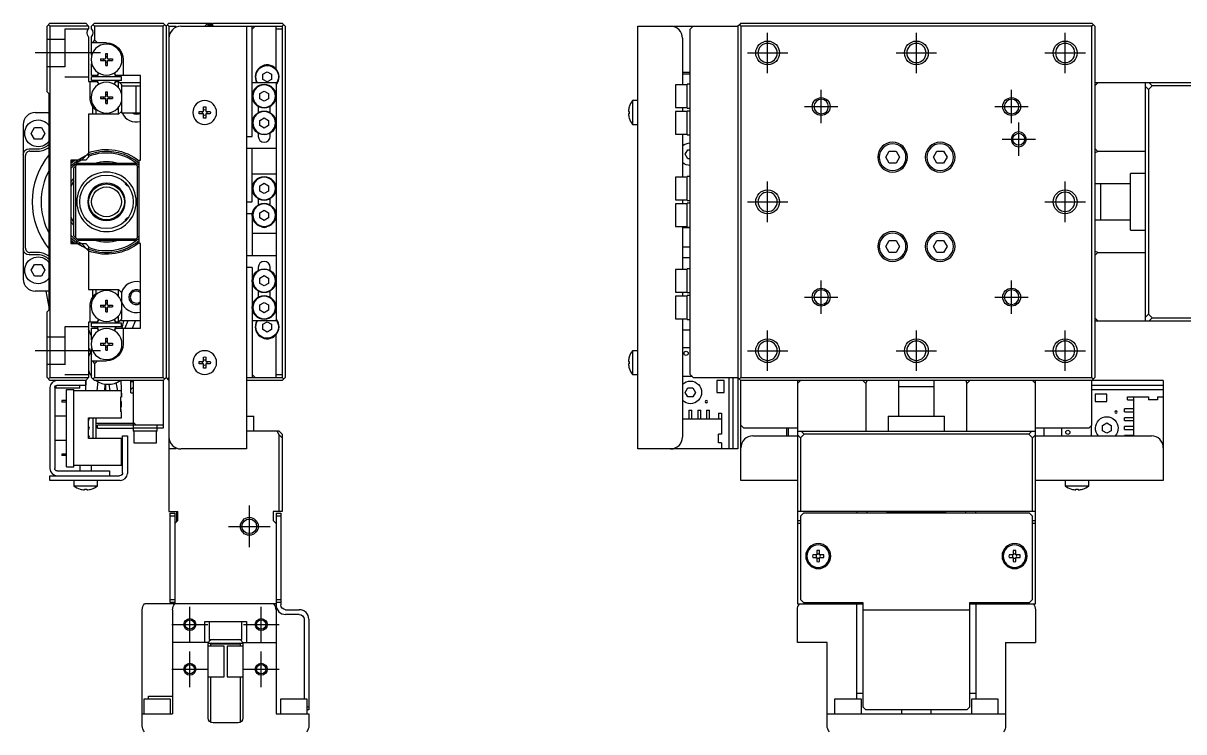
# Model space of a CAD drawing. Extents: x 0 to 740, y -8 to 429.
# Drawn here: x 0 to 195, y 210.6 to 329.6 of the extents above; entities that cross this region are included whole.
import ezdxf

# ---------------------------------------------------------------- set-up
doc = ezdxf.new("R2010")
doc.units = 0
doc.header["$LTSCALE"] = 0.5
doc.linetypes.add('CENTER', pattern=[50.8, 31.75, -6.35, 6.35, -6.35])
doc.linetypes.add('DASHED', pattern=[19.05, 12.7, -6.35])
for name, color, linetype in [('MSM_CENTER', 1, 'CENTER'), ('MSM_CONTINUOUS', 7, 'CONTINUOUS'), ('MSM_DASHED', 4, 'DASHED'), ('MSM_NARROW', 5, 'CONTINUOUS')]:
    doc.layers.add(name, color=color, linetype=linetype)

msp = doc.modelspace()

# ---------------------------------------------------------------- linework, layer by layer
at = {"layer": 'MSM_CENTER'}
for p, q in [((125.11, 321.21), (125.11, 328.01)), ((150.11, 321.21), (150.11, 328.01)), ((175.11, 321.21), (175.11, 328.01)), ((13, 324.61), (2, 324.61)), ((121.71, 324.61), (128.51, 324.61)), ((146.71, 324.61), (153.51, 324.61)), ((171.71, 324.61), (178.51, 324.61)), ((134.11, 312.81), (134.11, 318.41)), ((166.11, 312.81), (166.11, 318.41)), ((131.31, 315.61), (136.91, 315.61)), ((163.31, 315.61), (168.91, 315.61)), ((167.31, 307.31), (167.31, 312.91)), ((164.51, 310.11), (170.11, 310.11)), ((125.11, 296.21), (125.11, 303.01)), ((175.11, 296.21), (175.11, 303.01)), ((121.71, 299.61), (128.51, 299.61)), ((171.71, 299.61), (178.51, 299.61)), ((134.11, 280.81), (134.11, 286.41)), ((166.11, 280.81), (166.11, 286.41)), ((131.31, 283.61), (136.91, 283.61)), ((163.31, 283.61), (168.91, 283.61)), ((125.11, 271.21), (125.11, 278.01)), ((150.11, 271.21), (150.11, 278.01)), ((175.11, 271.21), (175.11, 278.01)), ((13, 274.61), (2, 274.61)), ((121.71, 274.61), (128.51, 274.61)), ((146.71, 274.61), (153.51, 274.61)), ((171.71, 274.61), (178.51, 274.61)), ((38, 248.61), (38, 241.61)), ((34.5, 245.11), (41.5, 245.11)), ((28, 225.61), (28, 231.61)), ((40, 225.61), (40, 231.61)), ((25, 228.61), (31, 228.61)), ((37, 228.61), (43, 228.61)), ((28, 218.11), (28, 224.11)), ((40, 218.11), (40, 224.11)), ((25, 221.11), (31, 221.11)), ((37, 221.11), (43, 221.11))]:
    msp.add_line(p, q, dxfattribs=at)
at = {"layer": 'MSM_CONTINUOUS'}
for p, q in [((4, 329.11), (4.5, 329.61)), ((4, 318.11), (4, 329.11)), ((4.5, 329.11), (4.25, 329.36)), ((4.5, 329.61), (10.5, 329.61)), ((4.5, 329.11), (4.5, 270.11)), ((11, 329.11), (4.5, 329.11)), ((10.5, 329.61), (11, 329.11)), ((11, 329.11), (11, 328.67)), ((11.5, 329.11), (12, 329.61)), ((11.5, 328.67), (11.5, 329.11)), ((12, 329.11), (11.75, 329.36)), ((12, 329.61), (23.5, 329.61)), ((23.5, 329.11), (12, 329.11)), ((12, 329.11), (12, 326.81)), ((23.5, 329.61), (24, 329.11)), ((23.75, 329.36), (23.5, 329.11)), ((23.5, 270.11), (23.5, 329.11)), ((24.5, 329.61), (24, 329.11)), ((24, 329.11), (24, 270.11)), ((24.5, 329.11), (24.25, 329.36)), ((24.5, 329.61), (31.7, 329.61)), ((24.5, 329.11), (25.7, 329.11)), ((24.5, 329.11), (24.5, 247.61)), ((26.5, 329.11), (43.5, 329.11)), ((31, 329.61), (30.5, 329.11)), ((31, 329.61), (31, 329.11)), ((31.23, 329.61), (31.23, 329.11)), ((31.4, 329.21), (31.4, 329.11)), ((32, 329.61), (31.5, 329.11)), ((31.7, 329.61), (31.8, 329.51)), ((31.7, 329.51), (31.9, 329.51)), ((32, 329.11), (31.75, 329.36)), ((32, 329.61), (43.5, 329.61)), ((37.5, 329.11), (37.5, 258.11)), ((38.5, 328.61), (39, 329.11)), ((38.5, 310.61), (38.5, 329.11)), ((42.5, 321.93), (42.5, 329.11)), ((43.5, 328.61), (42.5, 328.61)), ((43.5, 329.61), (44, 329.11)), ((43.75, 329.36), (43.5, 329.11)), ((43.5, 329.11), (43.5, 270.11)), ((44, 329.11), (44, 270.11)), ((103.31, 258.11), (103.31, 329.11)), ((103.31, 329.11), (120.11, 329.11)), ((112.61, 329.11), (112.11, 328.61)), ((112.11, 270.61), (112.11, 328.61)), ((120.36, 329.36), (120.11, 329.11)), ((120.11, 329.11), (120.11, 258.11)), ((120.61, 329.61), (120.36, 329.36)), ((120.61, 329.11), (120.36, 329.36)), ((120.61, 329.61), (179.61, 329.61)), ((179.61, 329.11), (120.61, 329.11)), ((120.61, 329.11), (120.61, 270.11)), ((180.11, 329.11), (179.61, 329.61)), ((179.86, 329.36), (179.61, 329.11)), ((179.61, 270.11), (179.61, 329.11)), ((180.11, 329.11), (180.11, 270.11)), ((11, 327.35), (11, 319.81)), ((11.5, 324.22), (11.5, 327.35)), ((14, 326.31), (11.5, 326.31)), ((12, 326.81), (11.65, 326.31)), ((12.5, 326.31), (12, 326.81)), ((110.81, 327.11), (110.81, 319.26)), ((13.86, 324.51), (14.15, 324.51)), ((13.86, 323.71), (13.86, 324.51)), ((14.15, 323.98), (13.86, 323.98)), ((14.15, 323.71), (14.15, 324.51)), ((11.5, 320.81), (11.5, 322.79)), ((13, 323.65), (13.8, 323.65)), ((13, 323.65), (13, 323.36)), ((13, 323.36), (13.8, 323.36)), ((13.53, 323.36), (13.53, 323.65)), ((13.86, 322.51), (13.86, 323.3)), ((13.86, 323.04), (14.15, 323.04)), ((13.86, 322.51), (14.15, 322.51)), ((14.15, 322.51), (14.15, 323.3)), ((14.21, 323.65), (15, 323.65)), ((14.21, 323.36), (15, 323.36)), ((14.47, 323.36), (14.47, 323.65)), ((15, 323.65), (15, 323.36)), ((16.8, 323.51), (16.8, 320.81)), ((12.45, 320.81), (11.5, 320.81)), ((11.5, 320.01), (11.5, 320.61)), ((16.5, 320.61), (11.5, 320.61)), ((16.5, 320.01), (11.5, 320.01)), ((12.62, 321.1), (12.45, 320.81)), ((15.55, 320.81), (15.38, 321.1)), ((19.7, 320.81), (15.55, 320.81)), ((16.5, 320.01), (16.5, 320.61)), ((19.7, 306.61), (19.7, 320.81)), ((40.25, 321.04), (41, 321.47)), ((40.25, 320.17), (40.25, 321.04)), ((41, 319.74), (40.25, 320.17)), ((41, 321.47), (41.75, 321.04)), ((41.75, 320.17), (41, 319.74)), ((41.75, 321.04), (41.75, 320.17)), ((110.81, 321.41), (112.11, 321.41)), ((110.81, 321.11), (112.11, 321.11)), ((4.35, 317.76), (4, 318.11)), ((11, 319.81), (12.45, 319.81)), ((11.23, 317.15), (11.23, 319.81)), ((12.58, 319.58), (12.45, 319.81)), ((12.58, 319.61), (12.57, 319.61)), ((13.86, 318.11), (14.15, 318.11)), ((13.86, 317.31), (13.86, 318.11)), ((14.15, 317.31), (14.15, 318.11)), ((15.55, 319.81), (15.42, 319.58)), ((15.43, 319.61), (15.42, 319.61)), ((15.55, 319.81), (16, 319.81)), ((16, 318.77), (16, 319.81)), ((16, 319.81), (16.5, 319.31)), ((19.7, 319.61), (16.2, 319.61)), ((16.5, 319.31), (16.5, 317.82)), ((19.7, 319.06), (16.5, 319.06)), ((19, 314.56), (19, 319.06)), ((42.5, 319.61), (38.5, 319.61)), ((39.75, 317.79), (40.5, 318.22)), ((40.5, 318.22), (41.25, 317.79)), ((42.5, 319.61), (42.5, 279.61)), ((109.61, 319.26), (109.61, 315.46)), ((111.61, 319.26), (109.61, 319.26)), ((111.61, 315.36), (111.61, 319.36)), ((112.11, 319.36), (111.61, 319.36)), ((180.11, 319.11), (180.61, 319.61)), ((217.61, 319.61), (180.11, 319.61)), ((188.61, 279.61), (188.61, 319.61)), ((189.11, 318.5), (188.61, 319)), ((189.73, 319.11), (189.11, 318.5)), ((189.11, 318.5), (189.11, 280.72)), ((189.23, 319.61), (189.73, 319.11)), ((202.11, 319.11), (189.73, 319.11)), ((4.35, 281.46), (4.35, 317.76)), ((13, 317.25), (13.8, 317.25)), ((13, 317.25), (13, 316.96)), ((13, 316.96), (13.8, 316.96)), ((13.53, 316.96), (13.53, 317.25)), ((14.15, 317.58), (13.86, 317.58)), ((13.86, 316.11), (13.86, 316.9)), ((13.86, 316.64), (14.15, 316.64)), ((13.86, 316.11), (14.15, 316.11)), ((14.15, 316.11), (14.15, 316.9)), ((14.21, 317.25), (15, 317.25)), ((14.21, 316.96), (15, 316.96)), ((14.47, 316.96), (14.47, 317.25)), ((15, 317.25), (15, 316.96)), ((16.5, 316.39), (16.5, 314.56)), ((39.75, 316.92), (39.75, 317.79)), ((40.5, 316.49), (39.75, 316.92)), ((41.25, 316.92), (40.5, 316.49)), ((41.25, 317.79), (41.25, 316.92)), ((102.42, 316.61), (102.42, 312.61)), ((103.31, 316.61), (102.42, 316.61)), ((2, 314.61), (4.35, 314.61)), ((16, 314.31), (11, 314.31)), ((11, 314.31), (11, 307.11)), ((11.7, 314.31), (11.7, 315.59)), ((12.2, 315.03), (12.2, 314.31)), ((16, 314.31), (16, 315.45)), ((16.5, 314.81), (16, 314.31)), ((16.5, 314.56), (19.7, 314.56)), ((29.57, 314.81), (30.3, 314.81)), ((30.3, 314.41), (29.57, 314.41)), ((30.3, 314.81), (30.3, 315.54)), ((30.3, 313.68), (30.3, 314.41)), ((30.7, 315.54), (30.7, 314.81)), ((30.7, 314.81), (31.43, 314.81)), ((31.43, 314.41), (30.7, 314.41)), ((30.7, 314.41), (30.7, 313.68)), ((39.5, 315.63), (39.5, 314.59)), ((41.5, 314.59), (41.5, 315.63)), ((101.73, 314.81), (101.86, 314.81)), ((101.86, 314.41), (101.73, 314.41)), ((101.86, 315.56), (101.86, 315.54)), ((101.86, 314.81), (101.86, 314.41)), ((109.61, 315.46), (111.61, 315.46)), ((109.61, 314.76), (109.61, 310.96)), ((111.61, 314.76), (109.61, 314.76)), ((110.81, 315.46), (110.81, 314.76)), ((111.61, 315.36), (112.11, 315.36)), ((111.61, 310.86), (111.61, 314.86)), ((112.11, 314.86), (111.61, 314.86)), ((0, 312.61), (0, 286.61)), ((1.35, 311.11), (1.92, 312.11)), ((1.92, 312.11), (3.08, 312.11)), ((3.08, 312.11), (3.65, 311.11)), ((39.75, 313.29), (40.5, 313.72)), ((39.75, 312.42), (39.75, 313.29)), ((40.5, 311.99), (39.75, 312.42)), ((40.5, 313.72), (41.25, 313.29)), ((41.25, 312.42), (40.5, 311.99)), ((41.25, 313.29), (41.25, 312.42)), ((101.86, 313.68), (101.86, 313.66)), ((102.42, 312.61), (103.31, 312.61)), ((1.92, 310.11), (1.35, 311.11)), ((3.65, 311.11), (3.08, 310.11)), ((37.5, 310.61), (38.5, 310.61)), ((39.5, 311.13), (39.5, 310.61)), ((41.5, 310.61), (41.5, 311.13)), ((109.61, 310.96), (111.61, 310.96)), ((110.81, 310.96), (110.81, 303.76)), ((111.61, 310.86), (112.11, 310.86)), ((1, 308.51), (2.5, 308.51)), ((3.08, 310.11), (1.92, 310.11)), ((37.5, 308.61), (42.5, 308.61)), ((38.5, 299.61), (38.5, 308.61)), ((111.25, 307.61), (111.68, 308.36)), ((111.68, 308.36), (112.11, 308.36)), ((180.61, 308.09), (180.11, 308.59)), ((0.38, 291.83), (0.38, 307.38)), ((1.13, 308.13), (2.5, 308.13)), ((10.5, 306.61), (8, 306.61)), ((8, 306.61), (8, 292.61)), ((9.79, 306.61), (11, 307.81)), ((11, 307.11), (10.5, 306.61)), ((19.5, 292.61), (19.5, 306.61)), ((19.5, 306.61), (19.7, 306.61)), ((111.68, 306.86), (111.25, 307.61)), ((112.11, 306.86), (111.68, 306.86)), ((144.96, 307.11), (145.54, 308.11)), ((145.54, 306.11), (144.96, 307.11)), ((145.54, 308.11), (146.69, 308.11)), ((146.69, 308.11), (147.27, 307.11)), ((147.27, 307.11), (146.69, 306.11)), ((152.96, 307.11), (153.54, 308.11)), ((153.54, 306.11), (152.96, 307.11)), ((153.54, 308.11), (154.69, 308.11)), ((154.69, 308.11), (155.27, 307.11)), ((155.27, 307.11), (154.69, 306.11)), ((180.11, 307.91), (180.61, 308.09)), ((188.61, 308.09), (180.61, 308.09)), ((8.5, 305.31), (8.8, 305.61)), ((8.5, 293.91), (8.5, 305.31)), ((9, 305.81), (8.8, 305.61)), ((8.8, 305.61), (8.8, 293.61)), ((9, 305.81), (9.3, 306.11)), ((19, 305.81), (9, 305.81)), ((9.3, 306.11), (18.7, 306.11)), ((18.7, 306.11), (19, 305.81)), ((19.2, 305.61), (19, 305.81)), ((19.2, 293.61), (19.2, 305.61)), ((19.2, 305.61), (19.5, 305.31)), ((38.5, 304.31), (42.5, 304.31)), ((146.69, 306.11), (145.54, 306.11)), ((154.69, 306.11), (153.54, 306.11)), ((186.11, 294.86), (186.11, 304.36)), ((188.61, 304.36), (186.11, 304.36)), ((17.2, 302.58), (17.2, 302.77)), ((17.2, 302.58), (17.43, 302.36)), ((17.43, 302.53), (17.43, 302.36)), ((17.43, 302.36), (17.56, 302.36)), ((17.56, 302.36), (17.56, 302.36)), ((39.75, 302.29), (40.5, 302.72)), ((40.5, 302.72), (41.25, 302.29)), ((109.61, 303.76), (109.61, 299.96)), ((111.61, 303.76), (109.61, 303.76)), ((111.61, 299.86), (111.61, 303.86)), ((112.11, 303.86), (111.61, 303.86)), ((186.11, 302.61), (180.11, 302.61)), ((181.11, 296.61), (181.11, 302.61)), ((39.75, 301.42), (39.75, 302.29)), ((40.5, 300.99), (39.75, 301.42)), ((41.25, 301.42), (40.5, 300.99)), ((41.25, 302.29), (41.25, 301.42)), ((11.04, 298.55), (11.04, 298.54)), ((16.97, 298.54), (16.97, 298.54)), ((37.5, 299.61), (38.5, 299.61)), ((39.5, 300.13), (39.5, 299.09)), ((41.5, 299.09), (41.5, 300.13)), ((109.61, 299.96), (111.61, 299.96)), ((109.61, 299.26), (109.61, 295.46)), ((111.61, 299.26), (109.61, 299.26)), ((110.81, 299.96), (110.81, 299.26)), ((111.61, 299.86), (112.11, 299.86)), ((111.61, 295.36), (111.61, 299.36)), ((112.11, 299.36), (111.61, 299.36)), ((12.56, 296.81), (12.63, 296.81)), ((12.69, 296.74), (12.63, 296.81)), ((15.38, 296.81), (15.31, 296.74)), ((15.38, 296.81), (15.44, 296.81)), ((17.43, 296.86), (17.2, 296.63)), ((17.2, 296.44), (17.2, 296.63)), ((17.43, 296.86), (17.43, 296.69)), ((17.56, 296.86), (17.43, 296.86)), ((38.5, 297.61), (37.5, 297.61)), ((38.5, 297.61), (38.5, 290.61)), ((39.75, 297.79), (40.5, 298.22)), ((39.75, 296.92), (39.75, 297.79)), ((40.5, 296.49), (39.75, 296.92)), ((40.5, 298.22), (41.25, 297.79)), ((41.25, 296.92), (40.5, 296.49)), ((41.25, 297.79), (41.25, 296.92)), ((180.11, 296.61), (186.11, 296.61)), ((109.61, 295.46), (111.61, 295.46)), ((110.81, 295.46), (110.81, 288.26)), ((112.11, 295.27), (110.81, 295.27)), ((111.61, 295.36), (112.11, 295.36)), ((186.11, 294.86), (188.61, 294.86)), ((8, 292.61), (10.5, 292.61)), ((8.8, 293.61), (8.5, 293.91)), ((8.8, 293.61), (9, 293.41)), ((9, 293.41), (19, 293.41)), ((9.3, 293.11), (9, 293.41)), ((18.7, 293.11), (9.3, 293.11)), ((11, 291.4), (9.79, 292.61)), ((10.5, 292.61), (11, 292.11)), ((19, 293.41), (18.7, 293.11)), ((19, 293.41), (19.2, 293.61)), ((19.5, 293.91), (19.2, 293.61)), ((19.7, 292.61), (19.5, 292.61)), ((19.7, 278.41), (19.7, 292.61)), ((42.5, 294.31), (38.5, 294.31)), ((144.96, 292.11), (145.54, 293.11)), ((145.54, 293.11), (146.69, 293.11)), ((146.69, 293.11), (147.27, 292.11)), ((152.96, 292.11), (153.54, 293.11)), ((153.54, 293.11), (154.69, 293.11)), ((154.69, 293.11), (155.27, 292.11)), ((2.5, 290.71), (1, 290.71)), ((2.5, 291.09), (1.13, 291.09)), ((11, 292.11), (11, 284.91)), ((110.81, 292.07), (112.11, 292.07)), ((145.54, 291.11), (144.96, 292.11)), ((146.69, 291.11), (145.54, 291.11)), ((147.27, 292.11), (146.69, 291.11)), ((153.54, 291.11), (152.96, 292.11)), ((154.69, 291.11), (153.54, 291.11)), ((155.27, 292.11), (154.69, 291.11)), ((180.61, 291.12), (180.11, 291.3)), ((180.11, 290.62), (180.61, 291.12)), ((180.61, 291.12), (188.61, 291.12)), ((1.35, 288.11), (1.92, 289.11)), ((1.92, 289.11), (3.08, 289.11)), ((3.08, 289.11), (3.65, 288.11)), ((37.5, 290.61), (42.5, 290.61)), ((112.11, 290.19), (110.81, 290.19)), ((1.92, 287.11), (1.35, 288.11)), ((3.08, 287.11), (1.92, 287.11)), ((3.65, 288.11), (3.08, 287.11)), ((38.5, 288.61), (37.5, 288.61)), ((38.5, 288.61), (38.5, 270.11)), ((39.5, 288.61), (39.5, 288.09)), ((39.75, 286.79), (40.5, 287.22)), ((39.75, 285.92), (39.75, 286.79)), ((40.5, 287.22), (41.25, 286.79)), ((41.25, 286.79), (41.25, 285.92)), ((41.5, 288.09), (41.5, 288.61)), ((109.61, 288.26), (109.61, 284.46)), ((111.61, 288.26), (109.61, 288.26)), ((111.61, 284.36), (111.61, 288.36)), ((112.11, 288.36), (111.61, 288.36)), ((11, 284.91), (16, 284.91)), ((11.7, 283.62), (11.7, 284.91)), ((12.2, 284.91), (12.2, 284.19)), ((16, 283.77), (16, 284.91)), ((16, 284.91), (16.5, 284.41)), ((40.5, 285.49), (39.75, 285.92)), ((41.25, 285.92), (40.5, 285.49)), ((4.35, 284.61), (2, 284.61)), ((4.35, 281.92), (3.88, 284.61)), ((13.86, 283.11), (14.15, 283.11)), ((13.86, 282.31), (13.86, 283.11)), ((14.15, 282.31), (14.15, 283.11)), ((16.5, 284.41), (16.5, 282.82)), ((39.5, 284.63), (39.5, 283.59)), ((41.5, 283.59), (41.5, 284.63)), ((109.61, 284.46), (111.61, 284.46)), ((109.61, 283.76), (109.61, 279.96)), ((111.61, 283.76), (109.61, 283.76)), ((110.81, 284.46), (110.81, 283.76)), ((111.61, 284.36), (112.11, 284.36)), ((111.61, 279.86), (111.61, 283.86)), ((112.11, 283.86), (111.61, 283.86)), ((4, 281.11), (4.35, 281.46)), ((4, 270.11), (4, 281.11)), ((11.23, 279.41), (11.23, 282.06)), ((13, 282.25), (13.8, 282.25)), ((13, 282.25), (13, 281.96)), ((13, 281.96), (13.8, 281.96)), ((13.53, 281.96), (13.53, 282.25)), ((14.15, 282.58), (13.86, 282.58)), ((13.86, 281.11), (13.86, 281.9)), ((13.86, 281.64), (14.15, 281.64)), ((13.86, 281.11), (14.15, 281.11)), ((14.15, 281.11), (14.15, 281.9)), ((14.21, 282.25), (15, 282.25)), ((14.21, 281.96), (15, 281.96)), ((14.47, 281.96), (14.47, 282.25)), ((15, 282.25), (15, 281.96)), ((16.5, 281.39), (16.5, 279.91)), ((39.75, 282.29), (40.5, 282.72)), ((39.75, 281.42), (39.75, 282.29)), ((40.5, 280.99), (39.75, 281.42)), ((40.5, 282.72), (41.25, 282.29)), ((41.25, 281.42), (40.5, 280.99)), ((41.25, 282.29), (41.25, 281.42)), ((12.45, 279.41), (11, 279.41)), ((11, 279.41), (11, 270.11)), ((11.5, 278.61), (11.5, 279.21)), ((16.5, 279.21), (11.5, 279.21)), ((11.81, 279.21), (11.75, 279.41)), ((12.45, 279.41), (12.58, 279.63)), ((12.58, 279.61), (12.57, 279.61)), ((15.42, 279.63), (15.55, 279.41)), ((15.43, 279.61), (15.42, 279.61)), ((16, 279.41), (15.55, 279.41)), ((15.67, 279.41), (15.66, 279.21)), ((16, 279.41), (16, 280.45)), ((16.5, 279.91), (16, 279.41)), ((19.7, 279.61), (16.2, 279.61)), ((16.5, 278.61), (16.5, 279.21)), ((16.83, 279.61), (16.57, 278.41)), ((17.59, 279.61), (17.08, 278.41)), ((18.38, 278.41), (18.89, 279.61)), ((42.5, 279.61), (38.5, 279.61)), ((40.25, 279.04), (41, 279.47)), ((40.25, 278.17), (40.25, 279.04)), ((41, 279.47), (41.75, 279.04)), ((41.75, 279.04), (41.75, 278.17)), ((109.61, 279.96), (111.61, 279.96)), ((110.81, 279.96), (110.81, 260.11)), ((111.61, 279.86), (112.11, 279.86)), ((180.61, 279.61), (180.11, 280.11)), ((180.11, 279.61), (217.61, 279.61)), ((188.61, 280.22), (189.11, 280.72)), ((189.11, 280.72), (189.73, 280.11)), ((189.73, 280.11), (189.23, 279.61)), ((189.73, 280.11), (202.11, 280.11)), ((11.5, 277.05), (11, 278.22)), ((16.5, 278.61), (11.5, 278.61)), ((11.5, 278.41), (12.45, 278.41)), ((11.5, 276.42), (11.5, 278.41)), ((12.07, 278.41), (12.01, 278.61)), ((12.45, 278.41), (12.62, 278.11)), ((15.37, 278.09), (15.37, 278.1)), ((15.38, 278.11), (15.55, 278.41)), ((15.42, 278.21), (15.43, 278.21)), ((15.55, 278.41), (19.7, 278.41)), ((15.61, 278.61), (15.59, 278.41)), ((16.8, 278.41), (16.8, 275.71)), ((41, 277.74), (40.25, 278.17)), ((41.75, 278.17), (41, 277.74)), ((42.5, 270.11), (42.5, 277.28)), ((110.81, 278.11), (112.11, 278.11)), ((11, 275.15), (11.5, 273.98)), ((13, 275.85), (13.8, 275.85)), ((13, 275.85), (13, 275.56)), ((13, 275.56), (13.8, 275.56)), ((13.53, 275.56), (13.53, 275.85)), ((13.86, 276.71), (14.15, 276.71)), ((13.86, 275.91), (13.86, 276.71)), ((14.15, 276.18), (13.86, 276.18)), ((13.86, 274.71), (13.86, 275.5)), ((13.86, 275.24), (14.15, 275.24)), ((14.15, 275.91), (14.15, 276.71)), ((14.15, 274.71), (14.15, 275.5)), ((14.21, 275.85), (15, 275.85)), ((14.21, 275.56), (15, 275.56)), ((14.47, 275.56), (14.47, 275.85)), ((15, 275.85), (15, 275.56)), ((110.81, 275.16), (112.11, 275.16)), ((11.5, 270.11), (11.5, 274.99)), ((13.86, 274.71), (14.15, 274.71)), ((30.3, 272.81), (30.3, 273.54)), ((30.7, 273.54), (30.7, 272.81)), ((101.86, 273.56), (101.86, 273.54)), ((102.42, 274.61), (102.42, 270.61)), ((103.31, 274.61), (102.42, 274.61)), ((11.5, 272.91), (14, 272.91)), ((11.65, 272.91), (12, 272.41)), ((12, 272.41), (12.5, 272.91)), ((12, 272.41), (12, 270.11)), ((29.57, 272.81), (30.3, 272.81)), ((30.3, 272.41), (29.57, 272.41)), ((30.3, 271.68), (30.3, 272.41)), ((30.7, 272.81), (31.43, 272.81)), ((31.43, 272.41), (30.7, 272.41)), ((30.7, 272.41), (30.7, 271.68)), ((101.73, 272.81), (101.86, 272.81)), ((101.86, 272.41), (101.73, 272.41)), ((101.86, 272.81), (101.86, 272.41)), ((101.86, 271.68), (101.86, 271.66)), ((4.5, 269.61), (4, 270.11)), ((4.25, 269.86), (4.5, 270.11)), ((4.5, 270.11), (11, 270.11)), ((10.5, 269.61), (4.5, 269.61)), ((11, 270.11), (10.5, 269.61)), ((10.5, 269.61), (10.5, 268.81)), ((10.53, 267.86), (10.53, 269.64)), ((12, 269.61), (11.5, 270.11)), ((11.75, 269.86), (12, 270.11)), ((12, 270.11), (23.5, 270.11)), ((23.5, 269.61), (12, 269.61)), ((12.54, 269.41), (12.4, 267.86)), ((15.89, 267.86), (15.65, 269.24)), ((16.55, 266.78), (16.46, 269.61)), ((18.1, 267.56), (18.1, 269.61)), ((18.1, 269.46), (18.5, 269.46)), ((18.5, 269.61), (18.5, 261.11)), ((23.5, 270.11), (23.75, 269.86)), ((24, 270.11), (23.5, 269.61)), ((23.5, 269.61), (23.5, 261.61)), ((24, 270.11), (24.5, 269.61)), ((24.25, 269.86), (24.5, 270.11)), ((37.5, 270.11), (43.5, 270.11)), ((43.5, 269.61), (37.5, 269.61)), ((39, 270.11), (38.5, 270.61)), ((42.5, 270.61), (43.5, 270.61)), ((43.5, 270.11), (43.75, 269.86)), ((44, 270.11), (43.5, 269.61)), ((102.42, 270.61), (103.31, 270.61)), ((112.46, 270.26), (110.81, 270.26)), ((112.11, 270.61), (112.61, 270.11)), ((112.61, 270.11), (120.11, 270.11)), ((117.82, 269.59), (116.57, 269.59)), ((116.57, 269.59), (116.57, 267.59)), ((117.82, 267.59), (117.82, 269.59)), ((118.61, 270.11), (118.61, 258.11)), ((119.31, 258.11), (119.31, 270.11)), ((120.11, 270.11), (120.61, 269.61)), ((120.36, 269.86), (120.61, 270.11)), ((120.61, 270.11), (179.61, 270.11)), ((191.61, 269.61), (120.61, 269.61)), ((120.61, 252.81), (120.61, 269.61)), ((130.11, 269.61), (130.11, 232.11)), ((130.11, 269.11), (130.61, 269.61)), ((141.13, 269.61), (141.63, 269.11)), ((141.63, 269.11), (141.81, 269.61)), ((147.11, 269.61), (147.11, 263.61)), ((153.11, 263.61), (153.11, 269.61)), ((158.42, 269.61), (158.6, 269.11)), ((158.6, 269.11), (159.1, 269.61)), ((169.61, 269.61), (170.11, 269.11)), ((170.11, 232.11), (170.11, 269.61)), ((179.61, 270.11), (179.86, 269.86)), ((179.61, 269.61), (180.11, 270.11)), ((179.61, 262.11), (179.61, 269.61)), ((191.61, 269.61), (191.61, 252.81)), ((4.5, 268.41), (4.5, 254.81)), ((5.3, 268.41), (5.3, 254.81)), ((5.5, 268.75), (5.5, 268.31)), ((9.5, 268.31), (5.5, 268.31)), ((5.7, 268.81), (10.5, 268.81)), ((7.3, 255.11), (7.3, 268.11)), ((7.3, 268.11), (8.5, 268.11)), ((8.5, 255.11), (8.5, 268.11)), ((16.5, 267.86), (8.5, 267.86)), ((9.5, 268.31), (9.5, 268.81)), ((13.7, 267.86), (13.8, 268.99)), ((13.88, 267.86), (13.91, 268.98)), ((14.38, 268.96), (14.57, 267.86)), ((16.5, 266.86), (16.5, 267.86)), ((18.1, 267.56), (18.5, 267.56)), ((18.35, 268.36), (18.5, 268.36)), ((111.25, 267.61), (111.68, 268.36)), ((111.68, 266.86), (111.25, 267.61)), ((111.68, 268.36), (112.55, 268.36)), ((112.55, 268.36), (112.98, 267.61)), ((112.98, 267.61), (112.55, 266.86)), ((116.57, 267.59), (117.82, 267.59)), ((141.63, 269.11), (141.63, 261.11)), ((147.11, 268.61), (153.11, 268.61)), ((158.6, 261.11), (158.6, 269.11)), ((179.61, 268.81), (191.61, 268.81)), ((179.61, 268.11), (191.61, 268.11)), ((180.14, 267.31), (180.14, 266.06)), ((182.14, 267.31), (180.14, 267.31)), ((182.14, 266.06), (182.14, 267.31)), ((7.3, 266.23), (6.5, 266.23)), ((6.5, 266.23), (6.5, 265.98)), ((7.3, 265.98), (6.5, 265.98)), ((16.5, 266.86), (16.4, 266.86)), ((16.4, 264.36), (16.4, 266.86)), ((16.4, 266.06), (16.5, 266.06)), ((16.4, 265.68), (16.5, 265.68)), ((16.4, 265.53), (16.5, 265.53)), ((16.5, 265.16), (16.5, 266.06)), ((112.55, 266.86), (111.68, 266.86)), ((180.14, 266.06), (182.14, 266.06)), ((185.61, 266.36), (185.61, 266.86)), ((185.61, 266.86), (189.11, 266.86)), ((185.61, 266.36), (186.61, 266.36)), ((186.61, 266.86), (186.61, 260.31)), ((189.11, 266.86), (189.11, 266.36)), ((190.61, 266.36), (189.11, 266.36)), ((190.61, 266.86), (191.61, 266.86)), ((190.61, 266.86), (190.61, 266.36)), ((7.3, 263.61), (5.3, 263.61)), ((11, 263.36), (16.5, 263.36)), ((11, 259.86), (11, 263.36)), ((11.7, 263.36), (11.7, 259.86)), ((12.2, 263.36), (12.2, 259.86)), ((16.4, 265.16), (16.5, 265.16)), ((16.54, 264.17), (16.4, 264.97)), ((16.5, 264.36), (16.4, 264.36)), ((16.5, 263.36), (16.5, 264.36)), ((37.5, 263.61), (38.75, 263.61)), ((38.75, 261.11), (38.75, 263.61)), ((110.81, 264.61), (110.86, 264.61)), ((110.86, 263.11), (110.86, 264.61)), ((111.86, 264.61), (112.36, 264.61)), ((111.86, 264.61), (111.86, 263.11)), ((112.36, 263.11), (112.36, 264.61)), ((113.36, 264.61), (113.86, 264.61)), ((113.36, 264.61), (113.36, 263.11)), ((113.86, 263.11), (113.86, 264.61)), ((114.86, 264.61), (115.36, 264.61)), ((114.86, 264.61), (114.86, 263.11)), ((115.36, 263.11), (115.36, 264.61)), ((116.86, 264.11), (117.36, 264.11)), ((116.86, 264.11), (116.86, 263.11)), ((117.36, 264.11), (117.36, 260.61)), ((145.36, 263.61), (154.86, 263.61)), ((145.36, 263.61), (145.36, 261.11)), ((154.86, 261.11), (154.86, 263.61)), ((185.11, 264.36), (185.11, 264.86)), ((186.61, 264.86), (185.11, 264.86)), ((185.11, 264.36), (186.61, 264.36)), ((185.11, 262.86), (185.11, 263.36)), ((186.61, 263.36), (185.11, 263.36)), ((18.5, 262.36), (12.2, 262.36)), ((12.5, 261.61), (12.5, 262.11)), ((23.5, 262.11), (12.5, 262.11)), ((12.5, 261.61), (18.5, 261.61)), ((19, 262.11), (18.5, 262.61)), ((22.5, 261.61), (18.5, 261.61)), ((22.5, 261.11), (22.5, 262.11)), ((23.5, 261.61), (22.5, 261.61)), ((117.36, 263.11), (110.81, 263.11)), ((120.61, 262.11), (121.11, 261.61)), ((130.11, 261.61), (121.11, 261.61)), ((128.31, 260.31), (128.31, 261.61)), ((128.61, 260.31), (128.61, 261.61)), ((179.11, 261.61), (170.11, 261.61)), ((171.61, 260.31), (171.61, 261.61)), ((174.56, 260.31), (174.56, 261.61)), ((179.11, 261.61), (179.61, 262.11)), ((179.46, 261.95), (179.46, 260.31)), ((181.36, 262.04), (182.11, 262.47)), ((181.36, 261.17), (181.36, 262.04)), ((182.11, 262.47), (182.86, 262.04)), ((182.86, 262.04), (182.86, 261.17)), ((185.11, 262.86), (186.61, 262.86)), ((185.11, 261.36), (185.11, 261.86)), ((186.61, 261.86), (185.11, 261.86)), ((5.3, 259.61), (7.3, 259.61)), ((16.5, 259.86), (11, 259.86)), ((16.5, 255.36), (16.5, 259.86)), ((16.7, 260.31), (17.5, 260.31)), ((16.7, 254.11), (16.7, 260.31)), ((17.5, 260.31), (17.5, 254.01)), ((22.5, 261.11), (18.5, 261.11)), ((18.6, 261.11), (18.6, 259.11)), ((22.4, 259.11), (22.4, 261.11)), ((43, 261.11), (37.5, 261.11)), ((43, 260.5), (42.69, 261.11)), ((43, 261.11), (43.5, 260.61)), ((43, 247.61), (43, 260.5)), ((43.5, 260), (43, 260.5)), ((43.5, 260.61), (43.5, 247.61)), ((117.36, 260.61), (116.86, 260.61)), ((116.86, 259.11), (116.86, 260.61)), ((122.61, 260.31), (130.11, 260.31)), ((130.11, 261.11), (170.11, 261.11)), ((130.61, 260), (130.11, 260.5)), ((131.23, 260.61), (130.61, 260)), ((130.61, 260), (130.61, 247.61)), ((130.73, 261.11), (131.23, 260.61)), ((169, 260.61), (131.23, 260.61)), ((169, 260.61), (169.5, 261.11)), ((169.61, 260), (169, 260.61)), ((170.11, 260.5), (169.61, 260)), ((169.61, 247.61), (169.61, 260)), ((170.11, 260.31), (189.61, 260.31)), ((182.11, 260.74), (181.36, 261.17)), ((182.86, 261.17), (182.11, 260.74)), ((185.11, 261.36), (186.61, 261.36)), ((185.11, 260.31), (185.11, 260.36)), ((186.61, 260.36), (185.11, 260.36)), ((18.6, 259.11), (22.4, 259.11)), ((25.7, 258.11), (24.5, 258.11)), ((37.5, 258.11), (26.5, 258.11)), ((120.11, 258.11), (103.31, 258.11)), ((117.36, 259.11), (116.86, 259.11)), ((117.36, 259.11), (117.36, 258.11)), ((7.3, 257.23), (6.5, 257.23)), ((6.5, 257.23), (6.5, 256.98)), ((7.3, 256.98), (6.5, 256.98)), ((4.5, 252.81), (4.5, 253.61)), ((4.5, 253.61), (16.2, 253.61)), ((5.7, 254.41), (14.5, 254.41)), ((7.3, 255.11), (8.5, 255.11)), ((8.5, 255.36), (16.5, 255.36)), ((9.5, 255.36), (9.5, 254.41)), ((11.5, 254.41), (11.5, 255.36)), ((14.5, 254.41), (14.5, 253.61)), ((16.3, 252.81), (4.5, 252.81)), ((8.5, 252.81), (8.5, 251.91)), ((8.5, 251.91), (12.5, 251.91)), ((12.5, 251.91), (12.5, 252.81)), ((130.11, 252.81), (120.61, 252.81)), ((191.61, 252.81), (170.11, 252.81)), ((175.11, 252.81), (175.11, 251.91)), ((175.11, 251.91), (179.11, 251.91)), ((179.11, 251.91), (179.11, 252.81)), ((9.55, 251.35), (9.57, 251.35)), ((10.3, 251.35), (10.7, 251.35)), ((10.3, 251.22), (10.3, 251.35)), ((10.7, 251.35), (10.7, 251.22)), ((11.43, 251.35), (11.45, 251.35)), ((176.16, 251.35), (176.19, 251.35)), ((176.91, 251.35), (177.31, 251.35)), ((176.91, 251.22), (176.91, 251.35)), ((177.31, 251.35), (177.31, 251.22)), ((178.04, 251.35), (178.06, 251.35)), ((24.5, 247.61), (26, 247.61)), ((24.7, 247.31), (25.5, 247.31)), ((24.7, 232.31), (24.7, 247.31)), ((25.5, 246.81), (24.7, 246.81)), ((25.5, 247.31), (25.5, 232.11)), ((26, 246.11), (25.5, 245.61)), ((25.75, 247.61), (25.75, 245.86)), ((26, 246.11), (26, 247.61)), ((43.5, 247.61), (42, 247.61)), ((42, 247.61), (42, 246.11)), ((42.5, 245.61), (42, 246.11)), ((42.5, 247.31), (43.3, 247.31)), ((42.5, 247.31), (42.5, 231.91)), ((43.3, 246.81), (42.5, 246.81)), ((43.3, 247.31), (43.3, 231.91)), ((170.11, 247.61), (130.11, 247.61)), ((130.11, 246.11), (130.61, 246.11)), ((131.11, 247.31), (130.61, 246.81)), ((130.61, 246.81), (130.61, 232.81)), ((169.11, 247.31), (131.11, 247.31)), ((140.11, 247.61), (140.11, 247.31)), ((141.86, 247.31), (141.86, 247.61)), ((145.31, 247.61), (145.11, 247.41)), ((155.11, 247.41), (145.11, 247.41)), ((145.11, 247.41), (145.11, 247.31)), ((155.11, 247.41), (154.91, 247.61)), ((155.11, 247.31), (155.11, 247.41)), ((158.36, 247.61), (158.36, 247.31)), ((160.11, 247.31), (160.11, 247.61)), ((169.61, 246.81), (169.11, 247.31)), ((169.61, 232.81), (169.61, 246.81)), ((169.61, 246.11), (170.11, 246.11)), ((130.61, 245.61), (130.11, 245.61)), ((170.11, 245.61), (169.61, 245.61)), ((133.37, 240.35), (132.69, 240.35)), ((133.37, 241.03), (133.37, 240.35)), ((133.85, 240.35), (133.85, 241.03)), ((134.53, 240.35), (133.85, 240.35)), ((166.37, 240.35), (165.69, 240.35)), ((166.37, 241.03), (166.37, 240.35)), ((166.85, 240.35), (166.85, 241.03)), ((167.53, 240.35), (166.85, 240.35)), ((132.69, 239.87), (133.37, 239.87)), ((133.37, 239.87), (133.37, 239.19)), ((133.85, 239.19), (133.85, 239.87)), ((133.85, 239.87), (134.53, 239.87)), ((165.69, 239.87), (166.37, 239.87)), ((166.37, 239.87), (166.37, 239.19)), ((166.85, 239.19), (166.85, 239.87)), ((166.85, 239.87), (167.53, 239.87)), ((24.7, 232.81), (25.5, 232.81)), ((25.5, 232.31), (24.7, 232.31)), ((42.5, 232.81), (43.3, 232.81)), ((43.3, 232.31), (42.5, 232.31)), ((130.61, 232.81), (131.11, 232.31)), ((131.11, 232.31), (141.11, 232.31)), ((140.11, 216.11), (140.11, 232.31)), ((141.11, 232.31), (141.11, 214.81)), ((159.11, 214.81), (159.11, 232.31)), ((159.11, 232.31), (169.11, 232.31)), ((160.11, 232.31), (160.11, 216.11)), ((169.11, 232.31), (169.61, 232.81)), ((20, 211.61), (20, 231.11)), ((25.48, 232.11), (20.38, 232.11)), ((25.1, 231.11), (25.1, 213.61)), ((42.5, 232.11), (25.5, 232.11)), ((42.5, 231.11), (42.5, 213.61)), ((44.1, 231.11), (46.4, 231.11)), ((46.4, 230.31), (44.1, 230.31)), ((130.11, 232.11), (141.11, 232.11)), ((130.11, 225.61), (130.11, 231.11)), ((141.11, 231.11), (159.11, 231.11)), ((159.11, 232.11), (170.11, 232.11)), ((170.11, 231.11), (170.11, 225.61)), ((30.5, 229.11), (37.5, 229.11)), ((30.5, 225.61), (30.5, 229.11)), ((31.25, 229.11), (31.25, 226.11)), ((36.75, 226.11), (36.75, 229.11)), ((37.5, 229.11), (37.5, 225.61)), ((47.2, 229.51), (47.2, 216.11)), ((48, 229.51), (48, 214.31)), ((31.13, 225.61), (25.1, 225.61)), ((31.1, 212.91), (31.1, 225.31)), ((33.75, 225.01), (31.1, 225.01)), ((31.12, 225.51), (36.88, 225.51)), ((31.13, 225.61), (31.13, 225.52)), ((31.13, 225.52), (31.16, 225.6)), ((31.25, 226.11), (36.75, 226.11)), ((31.7, 225.51), (31.5, 225.31)), ((36.5, 225.31), (31.5, 225.31)), ((31.5, 225.31), (31.5, 225.01)), ((33.75, 219.81), (33.75, 225.01)), ((34.25, 225.01), (34.25, 219.81)), ((36.9, 225.01), (34.25, 225.01)), ((36.5, 225.31), (36.3, 225.51)), ((36.5, 225.01), (36.5, 225.31)), ((36.85, 225.59), (36.87, 225.52)), ((36.87, 225.61), (36.87, 225.52)), ((36.87, 225.61), (42.5, 225.61)), ((36.9, 225.31), (36.9, 212.91)), ((135.11, 225.61), (130.11, 225.61)), ((135.11, 211.61), (135.11, 225.61)), ((165.11, 225.61), (165.11, 211.61)), ((165.11, 225.61), (170.11, 225.61)), ((31.1, 219.81), (33.75, 219.81)), ((31.5, 219.81), (31.5, 212.21)), ((34.25, 219.81), (36.9, 219.81)), ((36.5, 212.21), (36.5, 219.81)), ((21.05, 216.11), (21.05, 216.61)), ((21.05, 216.61), (25.1, 216.61)), ((140.11, 217.11), (141.11, 217.11)), ((159.11, 217.11), (160.11, 217.11)), ((24.75, 216.11), (20.25, 216.11)), ((20.25, 216.11), (20.25, 213.61)), ((24.75, 213.61), (24.75, 216.11)), ((47.75, 216.11), (43.25, 216.11)), ((43.25, 216.11), (43.25, 213.61)), ((47.75, 213.61), (47.75, 216.11)), ((47.75, 214.81), (48, 214.81)), ((140.86, 216.11), (136.36, 216.11)), ((136.36, 216.11), (136.36, 213.61)), ((140.86, 213.61), (140.86, 216.11)), ((141.11, 214.81), (141.61, 214.31)), ((158.61, 214.31), (159.11, 214.81)), ((163.86, 216.11), (159.36, 216.11)), ((159.36, 216.11), (159.36, 213.61)), ((163.86, 213.61), (163.86, 216.11)), ((20, 213.61), (25.1, 213.61)), ((42.5, 213.61), (48, 213.61)), ((48, 214.31), (47.75, 214.31)), ((48, 213.61), (48, 211.61)), ((135.11, 213.61), (165.11, 213.61)), ((158.61, 214.31), (141.61, 214.31)), ((147.61, 214.31), (147.61, 213.61)), ((152.61, 213.61), (152.61, 214.31)), ((36.1, 212.11), (31.9, 212.11))]:
    msp.add_line(p, q, dxfattribs=at)
at = {"layer": 'MSM_CONTINUOUS', "extrusion": (0, 0, -1)}
for centre, radius in [((-14, 323.51), 2.6), ((-125.11, 324.61), 1.62), ((-150.11, 324.61), 1.62), ((-175.11, 324.61), 1.62), ((-14, 317.11), 2.6), ((-40.5, 317.36), 1.9), ((-30.5, 314.61), 2), ((-134.11, 315.61), 1.23), ((-166.11, 315.61), 1.23), ((-40.5, 312.86), 1.9), ((-146.11, 307.11), 2.5), ((-146.11, 307.11), 2.25), ((-154.11, 307.11), 2.5), ((-154.11, 307.11), 2.25), ((-14, 299.61), 5), ((-14, 299.61), 3.15), ((-40.5, 301.86), 1.9), ((-125.11, 299.61), 1.62), ((-175.11, 299.61), 1.62), ((-40.5, 297.36), 1.9), ((-146.11, 292.11), 2.5), ((-154.11, 292.11), 2.5), ((-146.11, 292.11), 2.25), ((-154.11, 292.11), 2.25), ((-40.5, 286.36), 1.9), ((-134.11, 283.61), 1.23), ((-166.11, 283.61), 1.23), ((-14, 282.11), 2.6), ((-40.5, 281.86), 1.9), ((-14, 275.71), 2.6), ((-125.11, 274.61), 1.62), ((-150.11, 274.61), 1.62), ((-175.11, 274.61), 1.62), ((-30.5, 272.61), 2), ((-114.81, 266.05), 0.2), ((-183.68, 264.31), 0.2), ((-133.61, 240.11), 2.1), ((-133.61, 240.11), 1.9), ((-166.61, 240.11), 2.1), ((-166.61, 240.11), 1.9)]:
    msp.add_circle(centre, radius, dxfattribs=at)
at = {"layer": 'MSM_CONTINUOUS'}
for centre, radius in [((40.5, 317.36), 2), ((40.5, 312.86), 2), ((167.31, 310.11), 1.01), ((14, 299.61), 4.5), ((14, 299.61), 3), ((40.5, 301.86), 2), ((40.5, 297.36), 2), ((40.5, 286.36), 2), ((40.5, 281.86), 2), ((111.41, 274.16), 0.35), ((175.56, 260.91), 0.35), ((38, 245.11), 1.23), ((28, 228.61), 0.783), ((40, 228.61), 0.783), ((28, 221.11), 0.783), ((40, 221.11), 0.783)]:
    msp.add_circle(centre, radius, dxfattribs=at)
at = {"layer": 'MSM_CONTINUOUS', "extrusion": (0, 0, -1)}
for centre, radius, start, end in [((-11.75, 328.01), 1, 318.5904, 41.4096), ((-14, 323.51), 2.8, 90, 180), ((-13.8, 323.71), 0.06, 180, 270), ((-13.8, 323.3), 0.06, 90, 180), ((-14.21, 323.71), 0.06, 270, 0), ((-14.21, 323.3), 0.06, 0, 90), ((-41, 320.61), 1.9, 328.2431, 217.8636), ((-14.12, 320.42), 1.75, 322.994, 331.3783), ((-13.89, 320.42), 1.75, 208.6217, 217.006), ((-14.03, 317.15), 2.8, 326.1354, 0), ((-13.8, 317.31), 0.06, 180, 270), ((-13.8, 316.9), 0.06, 90, 180), ((-14.21, 317.31), 0.06, 270, 0), ((-14.21, 316.9), 0.06, 0, 90), ((-30.5, 314.61), 0.95, 347.8468, 12.1532), ((-30.5, 314.61), 0.95, 77.8468, 102.1532), ((-30.5, 314.61), 0.95, 167.8468, 192.1532), ((-2.5, 311.11), 2.25, 214.6921, 145.3079), ((-30.5, 314.61), 0.95, 257.8468, 282.1532), ((-1, 307.51), 1, 0, 90), ((-14, 299.61), 8.5, 45.0991, 130.3202), ((-14, 299.61), 8.8, 70.0677, 128.6822), ((-112.11, 307.61), 1.9, 46.8264, 90), ((-14, 299.61), 9, 48.1897, 51.0576), ((-14, 299.61), 8.8, 47.0141, 52.6982), ((-14, 299.61), 6.8, 72.9174, 107.0826), ((-112.11, 307.61), 1.9, 270, 313.1736), ((-14, 299.61), 6.8, 28.0725, 36.0189), ((-14, 299.61), 6.8, 323.9811, 331.9275), ((-14, 299.61), 8.8, 307.3018, 312.9859), ((-14, 299.61), 9, 308.9424, 311.8103), ((-14, 299.61), 8.8, 231.3178, 289.9323), ((-14, 299.61), 6.8, 252.9174, 287.0826), ((-1, 291.71), 1, 270, 0), ((-2.5, 288.11), 2.25, 214.6921, 145.3079), ((-14.03, 282.06), 2.8, 0, 33.8646), ((-13.8, 282.31), 0.06, 180, 270), ((-13.8, 281.9), 0.06, 90, 180), ((-14.21, 282.31), 0.06, 270, 0), ((-14.21, 281.9), 0.06, 0, 90), ((-14.12, 278.79), 1.75, 28.6217, 37.006), ((-13.89, 278.79), 1.75, 142.994, 151.3783), ((-41, 278.61), 1.9, 142.1364, 31.7569), ((-13.8, 275.91), 0.06, 180, 270), ((-13.8, 275.5), 0.06, 90, 180), ((-14, 275.71), 2.8, 180, 270), ((-14.21, 275.91), 0.06, 270, 0), ((-14.21, 275.5), 0.06, 0, 90), ((-30.5, 272.61), 0.95, 77.8468, 102.1532), ((-30.5, 272.61), 0.95, 347.8468, 12.1532), ((-30.5, 272.61), 0.95, 257.8468, 282.1532), ((-30.5, 272.61), 0.95, 167.8468, 192.1532), ((-112.11, 267.61), 1.9, 46.8264, 313.1736), ((-5.7, 268.41), 0.4, 0, 90), ((-18.35, 268.11), 0.25, 0, 90), ((-182.11, 261.61), 1.9, 316.8264, 223.1735), ((-5.7, 254.81), 0.4, 270, 0), ((-16.2, 254.11), 0.5, 180, 270), ((-21.5, 231.11), 1.5, 0, 41.8103), ((-26.6, 231.11), 1.5, 0, 41.8103), ((-44.1, 231.91), 0.8, 270, 0), ((-46.4, 229.51), 0.8, 90, 180), ((-131.61, 231.11), 1.5, 0, 41.8103), ((-168.61, 231.11), 1.5, 138.1897, 180), ((-31.9, 225.31), 0.8, 0, 15.1266), ((-36.1, 225.31), 0.8, 164.8734, 180), ((-31.9, 212.91), 0.8, 270, 0), ((-36.1, 212.91), 0.8, 180, 270), ((-21.5, 211.61), 1.5, 318.1897, 0), ((-46.5, 211.61), 1.5, 180, 221.8103), ((-136.61, 211.61), 1.5, 318.1897, 0), ((-163.61, 211.61), 1.5, 180, 221.8103)]:
    msp.add_arc(centre, radius, start, end, dxfattribs=at)
at = {"layer": 'MSM_CONTINUOUS'}
for centre, radius, start, end in [((10.75, 328.01), 1, 318.5904, 41.4096), ((26.5, 327.11), 2, 90, 180), ((31.7, 329.21), 0.3, 90, 180), ((108.81, 327.11), 2, 0, 90), ((41, 320.61), 2, 318.5904, 210), ((14, 320.31), 1.59, 143.8027, 169.1069), ((14, 320.31), 1.59, 190.893, 216.1972), ((14.12, 320.19), 1.75, 142.994, 148.6217), ((13.89, 320.19), 1.75, 31.3783, 37.006), ((14, 320.31), 1.59, 10.8931, 36.1973), ((14, 320.31), 1.59, 323.8028, 349.107), ((104.91, 314.61), 3.2, 141.3178, 162.73), ((2, 312.61), 2, 90, 180), ((14.03, 317.15), 2.8, 213.8646, 229.3236), ((19, 315.61), 2.6, 203.8188, 285.6185), ((30.5, 314.61), 0.435, 152.6335, 207.3665), ((30.5, 314.61), 0.435, 62.6335, 117.3665), ((30.5, 314.61), 0.435, 242.6335, 297.3665), ((30.5, 314.61), 0.435, 332.6335, 27.3665), ((104.91, 314.61), 3.19, 163.0947, 176.4096), ((104.91, 314.61), 3.19, 183.5904, 196.9053), ((104.91, 314.61), 3.2, 197.27, 218.6822), ((40.5, 310.61), 1, 180, 0), ((2.5, 311.11), 2.6, 270, 315.3603), ((2.5, 311.11), 2.98, 270, 308.3451), ((1.11, 307.4), 0.728, 88.6212, 181.3788), ((14, 299.61), 12.5, 140.5338, 219.4662), ((14, 299.61), 8.2, 121.3881, 137.0297), ((14, 299.61), 8.2, 47.8764, 111.4601), ((14, 299.61), 11, 151.3151, 208.6849), ((14, 299.61), 6.5, 147.7958, 157.3801), ((14, 299.61), 6.5, 202.6199, 212.2042), ((40.5, 296.31), 1, 244.6316, 295.3684), ((14, 299.61), 8.2, 222.9703, 238.6119), ((14, 299.61), 8.5, 225.0991, 310.3202), ((14, 299.61), 8.2, 248.5399, 312.1236), ((1.11, 291.82), 0.728, 178.6016, 271.3984), ((2.5, 288.11), 2.98, 51.6549, 90), ((2.5, 288.11), 2.6, 44.6397, 90), ((40.5, 288.61), 1, 0, 180), ((2, 286.61), 2, 180, 270), ((19, 283.61), 2.6, 74.3815, 164.0576), ((14.03, 282.06), 2.8, 130.6764, 146.1354), ((19, 283.61), 2.6, 195.9424, 285.6185), ((19, 283.61), 1.01, 45.9346, 314.0654), ((14, 278.91), 1.59, 143.8027, 169.1069), ((14, 278.91), 1.59, 10.8931, 36.1973), ((41, 278.61), 2, 150, 41.4096), ((14, 278.91), 1.59, 190.893, 216.1972), ((14.12, 279.02), 1.75, 211.3783, 217.006), ((14, 278.91), 1.59, 323.8028, 349.107), ((13.89, 279.02), 1.75, 322.994, 328.6217), ((14.27, 272.46), 3.5, 146.9255, 158.9895), ((104.91, 272.61), 3.19, 163.0947, 176.4096), ((104.91, 272.61), 3.2, 141.3178, 162.73), ((14.27, 272.46), 3.5, 201.0105, 217.753), ((30.5, 272.61), 0.435, 152.6335, 207.3665), ((30.5, 272.61), 0.435, 62.6335, 117.3665), ((30.5, 272.61), 0.435, 242.6335, 297.3665), ((30.5, 272.61), 0.435, 332.6335, 27.3665), ((104.91, 272.61), 3.19, 183.5904, 196.9053), ((104.91, 272.61), 3.2, 197.27, 218.6822), ((5.7, 268.41), 1.2, 90, 180), ((14.27, 272.46), 3.5, 234.5168, 305.4832), ((10.9, 263.11), 0.25, 293.5782, 66.4218), ((10.9, 261.61), 0.25, 293.5782, 66.4218), ((10.9, 260.11), 0.25, 293.5782, 66.4218), ((26.5, 260.11), 2, 180, 270), ((108.81, 260.11), 2, 270, 0), ((122.61, 258.31), 2, 90, 180), ((189.61, 258.31), 2, 0, 90), ((5.7, 254.81), 1.2, 180, 270), ((16.3, 254.01), 1.2, 270, 0), ((10.5, 254.41), 3.2, 231.3178, 252.73), ((10.5, 254.41), 3.2, 287.27, 308.6822), ((177.11, 254.41), 3.2, 231.3178, 252.73), ((177.11, 254.41), 3.2, 287.27, 308.6822), ((10.5, 254.41), 3.19, 253.0947, 266.4096), ((10.5, 254.41), 3.19, 273.5904, 286.9053), ((177.11, 254.41), 3.19, 253.0947, 266.4096), ((177.11, 254.41), 3.19, 273.5904, 286.9053), ((133.61, 240.11), 0.95, 165.3667, 194.6333), ((133.61, 240.11), 0.365, 138.8496, 221.1504), ((133.61, 240.11), 0.95, 75.3667, 104.6333), ((133.61, 240.11), 0.365, 48.8496, 131.1504), ((133.61, 240.11), 0.365, 318.8496, 41.1504), ((133.61, 240.11), 0.95, 345.3667, 14.6333), ((166.61, 240.11), 0.95, 165.3667, 194.6333), ((166.61, 240.11), 0.365, 138.8496, 221.1504), ((166.61, 240.11), 0.95, 75.3667, 104.6333), ((166.61, 240.11), 0.365, 48.8496, 131.1504), ((166.61, 240.11), 0.365, 318.8496, 41.1504), ((166.61, 240.11), 0.95, 345.3667, 14.6333), ((133.61, 240.11), 0.365, 228.8496, 311.1504), ((133.61, 240.11), 0.95, 255.3667, 284.6333), ((166.61, 240.11), 0.365, 228.8496, 311.1504), ((166.61, 240.11), 0.95, 255.3667, 284.6333), ((41, 231.11), 1.5, 0, 41.8103), ((44.1, 231.91), 1.6, 180, 270), ((46.4, 229.51), 1.6, 0, 90), ((31.9, 225.31), 0.8, 89.9994, 158.4559), ((36.1, 225.31), 0.801, 21.0804, 89.9381)]:
    msp.add_arc(centre, radius, start, end, dxfattribs=at)
at = {"layer": 'MSM_DASHED'}
for p, q in [((7, 328.61), (7, 320.61)), ((10.95, 328.61), (7, 328.61)), ((7, 326.86), (4, 326.86)), ((4, 322.36), (7, 322.36)), ((7, 320.61), (11, 320.61)), ((7, 278.61), (7, 270.61)), ((11, 278.61), (7, 278.61)), ((7, 276.86), (4, 276.86)), ((4, 272.36), (7, 272.36)), ((7, 270.61), (11, 270.61))]:
    msp.add_line(p, q, dxfattribs=at)
at = {"layer": 'MSM_NARROW'}
msp.add_line((17.56, 302.36), (17.56, 302.36), dxfattribs=at)
for centre, radius in [((125.11, 324.61), 2), ((150.11, 324.61), 2), ((175.11, 324.61), 2), ((134.11, 315.61), 1.5), ((166.11, 315.61), 1.5), ((14, 299.61), 2.5), ((125.11, 299.61), 2), ((175.11, 299.61), 2), ((134.11, 283.61), 1.5), ((166.11, 283.61), 1.5), ((125.11, 274.61), 2), ((150.11, 274.61), 2), ((175.11, 274.61), 2), ((38, 245.11), 1.5), ((28, 228.61), 1), ((40, 228.61), 1), ((28, 221.11), 1), ((40, 221.11), 1)]:
    msp.add_circle(centre, radius, dxfattribs=at)
at = {"layer": 'MSM_NARROW', "extrusion": (0, 0, -1)}
msp.add_circle((-167.31, 310.11), 1.25, dxfattribs=at)
at = {"layer": 'MSM_NARROW'}
for centre, start, end in [((19, 315.61), 237.1401, 302.8599), ((19, 283.61), 55.9442, 304.0558)]:
    msp.add_arc(centre, 1.25, start, end, dxfattribs=at)

doc.saveas('drawing.dxf')
